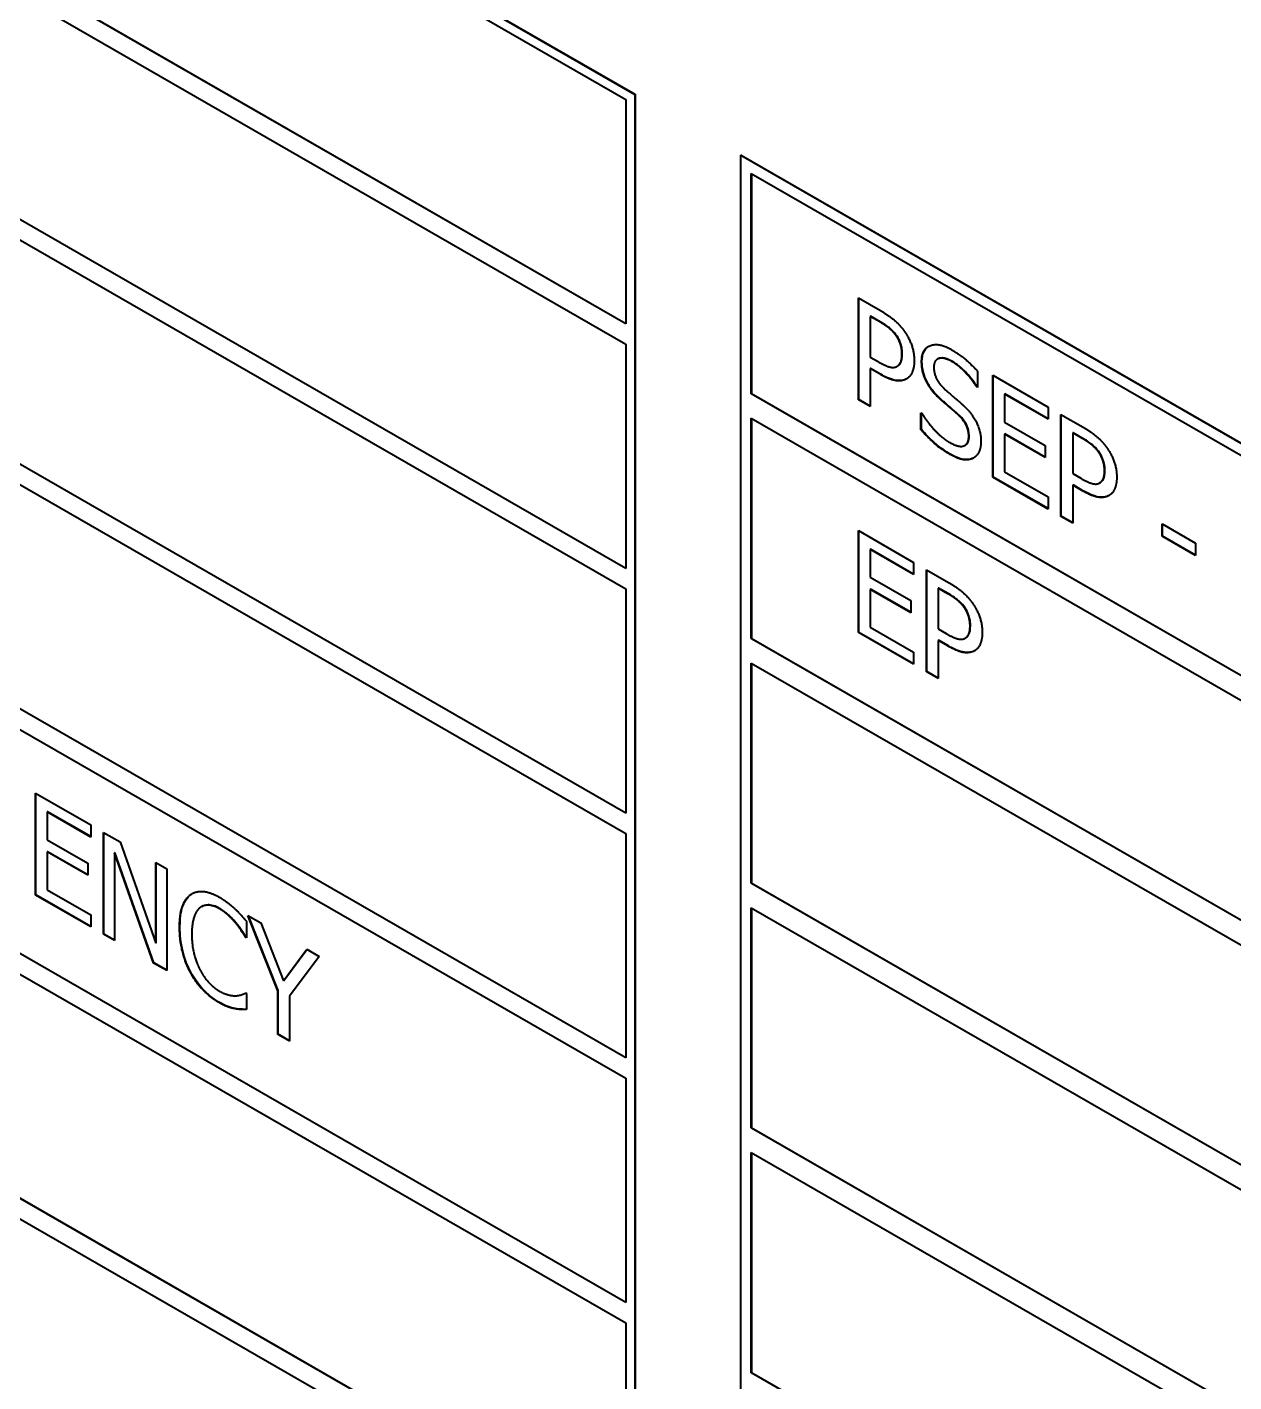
# Model space of a CAD drawing. Header units: millimetres. Extents: x 0 to 4205, y 0 to 2970.
# Drawn here: x 3791.96 to 3804.05, y 2352.49 to 2366.07 of the extents above; entities that cross this region are included whole.
import ezdxf

# ---------------------------------------------------------------- set-up
doc = ezdxf.new("R2010")
doc.units = ezdxf.units.MM
doc.header["$LTSCALE"] = 5
doc.layers.add('가시적인 것(ISO)', color=3, linetype='Continuous', lineweight=40)
doc.layers.add('가시적인 좁은 것(ISO)', color=3, linetype='Continuous', lineweight=35)

msp = doc.modelspace()

# ---------------------------------------------------------------- linework, layer by layer
at = {"layer": '가시적인 것(ISO)'}
for p, q in [((3782.1422, 2374.5575), (3798.0521, 2365.3956)), ((3782.1457, 2374.5595), (3798.0556, 2365.3976)), ((3782.2306, 2374.4044), (3797.9637, 2365.3443)), ((3797.9637, 2363.096), (3782.2306, 2372.1562)), ((3782.2341, 2372.1582), (3797.9637, 2363.1001)), ((3782.2306, 2371.9518), (3797.9637, 2362.8917)), ((3797.9637, 2360.6434), (3782.2306, 2369.7035)), ((3782.2341, 2369.7055), (3797.9637, 2360.6475)), ((3782.2306, 2369.4991), (3797.9637, 2360.439)), ((3797.9637, 2358.1908), (3782.2306, 2367.2509)), ((3782.2341, 2367.2529), (3797.9637, 2358.1948)), ((3782.2306, 2367.0465), (3797.9637, 2357.9864)), ((3797.9637, 2365.3443), (3797.9637, 2363.096)), ((3798.0556, 2365.3976), (3798.0521, 2365.3956)), ((3798.0521, 2365.3956), (3798.0521, 2345.7745)), ((3798.0556, 2365.3976), (3798.0556, 2345.7765)), ((3797.9637, 2355.7381), (3782.2306, 2364.7982)), ((3782.2341, 2364.8003), (3797.9637, 2355.7422)), ((3799.1163, 2364.7868), (3799.1128, 2364.7848)), ((3799.1128, 2364.7848), (3831.6397, 2346.0538)), ((3799.1128, 2345.1637), (3799.1128, 2364.7848)), ((3799.1163, 2364.7868), (3831.6432, 2346.0558)), ((3782.2306, 2364.5938), (3797.9637, 2355.5337)), ((3799.2188, 2362.3937), (3799.2188, 2364.6011)), ((3799.2188, 2364.6011), (3831.5336, 2345.9922)), ((3799.2224, 2364.5991), (3799.2224, 2362.3957)), ((3800.2926, 2363.3555), (3800.5146, 2363.2276)), ((3800.2926, 2362.3335), (3800.2926, 2363.3555)), ((3800.2961, 2362.3356), (3800.2961, 2363.3534)), ((3800.4136, 2363.1723), (3800.41, 2363.1702)), ((3800.41, 2363.1702), (3800.41, 2362.7628)), ((3800.5075, 2363.1141), (3800.41, 2363.1702)), ((3800.511, 2363.1162), (3800.4136, 2363.1723)), ((3797.9637, 2362.8917), (3797.9637, 2360.6434)), ((3800.41, 2362.7628), (3800.4903, 2362.7166)), ((3800.4136, 2362.6489), (3800.41, 2362.6468)), ((3800.5096, 2362.5895), (3800.41, 2362.6468)), ((3800.41, 2362.6468), (3800.41, 2362.2659)), ((3800.5131, 2362.5915), (3800.4136, 2362.6489)), ((3800.6795, 2362.6698), (3800.676, 2362.6678)), ((3800.6822, 2362.6714), (3800.6786, 2362.6694)), ((3801.0873, 2362.7432), (3801.0838, 2362.7411)), ((3801.4859, 2362.6202), (3801.4859, 2362.4579)), ((3801.6399, 2362.5796), (3802.1929, 2362.2612)), ((3801.6399, 2361.5577), (3801.6399, 2362.5796)), ((3801.6434, 2361.5597), (3801.6434, 2362.5776)), ((3799.2224, 2362.3957), (3799.2188, 2362.3937)), ((3831.5336, 2343.7849), (3799.2188, 2362.3937)), ((3799.2224, 2362.3957), (3831.5336, 2343.7889)), ((3801.4808, 2362.4649), (3801.4773, 2362.4629)), ((3801.4859, 2362.4579), (3801.4773, 2362.4629)), ((3801.4859, 2362.462), (3801.4808, 2362.4649)), ((3801.7609, 2362.3931), (3801.7574, 2362.391)), ((3801.7574, 2362.391), (3801.7574, 2362.1111)), ((3802.1929, 2362.1403), (3801.7574, 2362.391)), ((3802.1929, 2362.1443), (3801.7609, 2362.3931)), ((3797.9637, 2353.2855), (3782.2306, 2362.3456)), ((3782.2341, 2362.3476), (3797.9637, 2353.2896)), ((3800.2961, 2362.3356), (3800.2926, 2362.3335)), ((3800.41, 2362.2659), (3800.2926, 2362.3335)), ((3800.41, 2362.27), (3800.2961, 2362.3356)), ((3802.1929, 2362.2612), (3802.1929, 2362.1403)), ((3782.2306, 2362.1412), (3797.9637, 2353.0811)), ((3799.2188, 2359.9411), (3799.2188, 2362.1484)), ((3799.2188, 2362.1484), (3831.5336, 2343.5396)), ((3799.2224, 2362.1464), (3799.2224, 2359.9431)), ((3800.9193, 2362.0339), (3800.9193, 2362.2045)), ((3800.9193, 2362.2045), (3800.9279, 2362.1995)), ((3800.9229, 2362.0359), (3800.9229, 2362.2025)), ((3801.7574, 2362.1111), (3802.1635, 2361.8773)), ((3802.3218, 2362.1869), (3802.5438, 2362.059)), ((3802.3218, 2361.165), (3802.3218, 2362.1869)), ((3802.3253, 2361.167), (3802.3253, 2362.1849)), ((3800.9229, 2362.0359), (3800.9193, 2362.0339)), ((3801.7609, 2361.9923), (3801.7574, 2361.9902)), ((3802.1635, 2361.7563), (3801.7574, 2361.9902)), ((3801.7574, 2361.9902), (3801.7574, 2361.6109)), ((3802.1635, 2361.7604), (3801.7609, 2361.9923)), ((3802.4428, 2362.0037), (3802.4393, 2362.0017)), ((3802.4393, 2362.0017), (3802.4393, 2361.5942)), ((3802.5367, 2361.9456), (3802.4393, 2362.0017)), ((3802.5402, 2361.9476), (3802.4428, 2362.0037)), ((3801.3628, 2361.8792), (3801.3593, 2361.8771)), ((3802.1635, 2361.8773), (3802.1635, 2361.7563)), ((3801.6434, 2361.5597), (3801.6399, 2361.5577)), ((3802.1929, 2361.2392), (3801.6399, 2361.5577)), ((3802.1929, 2361.2433), (3801.6434, 2361.5597)), ((3801.7574, 2361.6109), (3802.1929, 2361.3601)), ((3802.4393, 2361.5942), (3802.5195, 2361.548)), ((3802.4428, 2361.4803), (3802.4393, 2361.4783)), ((3802.5388, 2361.421), (3802.4393, 2361.4783)), ((3802.4393, 2361.4783), (3802.4393, 2361.0973)), ((3802.5423, 2361.423), (3802.4428, 2361.4803)), ((3802.7088, 2361.5013), (3802.7052, 2361.4992)), ((3802.7114, 2361.5029), (3802.7079, 2361.5008)), ((3802.1929, 2361.3601), (3802.1929, 2361.2392)), ((3802.3253, 2361.167), (3802.3218, 2361.165)), ((3802.4393, 2361.0973), (3802.3218, 2361.165)), ((3802.4393, 2361.1014), (3802.3253, 2361.167)), ((3800.2926, 2360.0013), (3800.2926, 2361.0232)), ((3800.2926, 2361.0232), (3800.8455, 2360.7048)), ((3800.2961, 2360.0033), (3800.2961, 2361.0212)), ((3803.336, 2360.966), (3803.336, 2361.0902)), ((3803.336, 2361.0902), (3803.6705, 2360.8976)), ((3803.3396, 2360.968), (3803.3396, 2361.0882)), ((3803.3396, 2360.968), (3803.336, 2360.966)), ((3803.6705, 2360.7734), (3803.336, 2360.966)), ((3803.6705, 2360.7775), (3803.3396, 2360.968)), ((3803.6705, 2360.8976), (3803.6705, 2360.7734)), ((3800.4136, 2360.8367), (3800.41, 2360.8347)), ((3800.8455, 2360.5839), (3800.41, 2360.8347)), ((3800.41, 2360.8347), (3800.41, 2360.5548)), ((3800.8455, 2360.588), (3800.4136, 2360.8367)), ((3800.8455, 2360.7048), (3800.8455, 2360.5839)), ((3800.9745, 2360.6306), (3801.1965, 2360.5027)), ((3800.9745, 2359.6086), (3800.9745, 2360.6306)), ((3800.978, 2359.6107), (3800.978, 2360.6285)), ((3800.41, 2360.5548), (3800.8162, 2360.3209)), ((3797.9637, 2360.439), (3797.9637, 2358.1908)), ((3800.4136, 2360.4359), (3800.41, 2360.4339)), ((3800.8162, 2360.2), (3800.41, 2360.4339)), ((3800.41, 2360.4339), (3800.41, 2360.0546)), ((3800.8162, 2360.2041), (3800.4136, 2360.4359)), ((3800.8162, 2360.3209), (3800.8162, 2360.2)), ((3801.0955, 2360.4473), (3801.0919, 2360.4453)), ((3801.0919, 2360.4453), (3801.0919, 2360.0379)), ((3801.1894, 2360.3892), (3801.0919, 2360.4453)), ((3801.1929, 2360.3913), (3801.0955, 2360.4473)), ((3800.41, 2360.0546), (3800.8455, 2359.8038)), ((3799.2224, 2359.9431), (3799.2188, 2359.9411)), ((3831.5336, 2341.3322), (3799.2188, 2359.9411)), ((3799.2224, 2359.9431), (3831.5336, 2341.3363)), ((3800.2961, 2360.0033), (3800.2926, 2360.0013)), ((3800.8455, 2359.6829), (3800.2926, 2360.0013)), ((3800.8455, 2359.6869), (3800.2961, 2360.0033)), ((3801.0919, 2360.0379), (3801.1722, 2359.9917)), ((3801.0955, 2359.924), (3801.0919, 2359.9219)), ((3801.1915, 2359.8646), (3801.0919, 2359.9219)), ((3801.0919, 2359.9219), (3801.0919, 2359.541)), ((3801.195, 2359.8666), (3801.0955, 2359.924)), ((3801.3614, 2359.9449), (3801.3579, 2359.9429)), ((3801.3641, 2359.9465), (3801.3605, 2359.9445)), ((3797.9637, 2350.8328), (3782.2306, 2359.8929)), ((3782.2341, 2359.895), (3797.9637, 2350.8369)), ((3800.8455, 2359.8038), (3800.8455, 2359.6829)), ((3782.2306, 2359.6886), (3797.9637, 2350.6285)), ((3799.2188, 2357.4884), (3799.2188, 2359.6958)), ((3799.2188, 2359.6958), (3831.5336, 2341.087)), ((3799.2224, 2359.6938), (3799.2224, 2357.4905)), ((3800.978, 2359.6107), (3800.9745, 2359.6086)), ((3801.0919, 2359.541), (3800.9745, 2359.6086)), ((3801.0919, 2359.545), (3800.978, 2359.6107)), ((3792.0484, 2357.3694), (3792.0484, 2358.3913)), ((3792.0484, 2358.3913), (3792.6014, 2358.0729)), ((3792.0519, 2357.3714), (3792.0519, 2358.3892)), ((3792.1694, 2358.2048), (3792.1659, 2358.2027)), ((3792.6014, 2357.9519), (3792.1659, 2358.2027)), ((3792.1659, 2358.2027), (3792.1659, 2357.9228)), ((3792.6014, 2357.956), (3792.1694, 2358.2048)), ((3792.6014, 2358.0729), (3792.6014, 2357.9519)), ((3792.1659, 2357.9228), (3792.572, 2357.6889)), ((3792.7303, 2356.9767), (3792.7303, 2357.9986)), ((3792.7303, 2357.9986), (3792.8972, 2357.9025)), ((3792.7338, 2356.9787), (3792.7338, 2357.9966)), ((3792.8972, 2357.9025), (3793.2532, 2356.8884)), ((3797.9637, 2357.9864), (3797.9637, 2355.7381)), ((3792.1694, 2357.8039), (3792.1659, 2357.8019)), ((3792.572, 2357.568), (3792.1659, 2357.8019)), ((3792.1659, 2357.8019), (3792.1659, 2357.4226)), ((3792.572, 2357.5721), (3792.1694, 2357.8039)), ((3792.8434, 2357.7967), (3792.8399, 2357.7947)), ((3793.231, 2356.6884), (3792.8399, 2357.7947)), ((3792.8399, 2357.7947), (3792.8399, 2356.9136)), ((3793.2345, 2356.6904), (3792.8434, 2357.7967)), ((3792.572, 2357.6889), (3792.572, 2357.568)), ((3793.2532, 2356.8884), (3793.2532, 2357.6975)), ((3793.2532, 2357.6975), (3793.3628, 2357.6344)), ((3793.2567, 2356.8904), (3793.2567, 2357.6955)), ((3793.3628, 2357.6344), (3793.3628, 2356.6125)), ((3799.2224, 2357.4905), (3799.2188, 2357.4884)), ((3831.5336, 2338.8796), (3799.2188, 2357.4884)), ((3799.2224, 2357.4905), (3831.5336, 2338.8837)), ((3792.0519, 2357.3714), (3792.0484, 2357.3694)), ((3792.6014, 2357.0509), (3792.0484, 2357.3694)), ((3792.6014, 2357.055), (3792.0519, 2357.3714)), ((3792.1659, 2357.4226), (3792.6014, 2357.1718)), ((3793.7119, 2357.2537), (3793.7083, 2357.2517)), ((3799.2188, 2355.0358), (3799.2188, 2357.2432)), ((3799.2188, 2357.2432), (3831.5336, 2338.6343)), ((3799.2224, 2357.2411), (3799.2224, 2355.0378)), ((3792.6014, 2357.1718), (3792.6014, 2357.0509)), ((3794.1621, 2357.1062), (3794.1621, 2356.9422)), ((3794.4744, 2356.4104), (3794.1757, 2357.1662)), ((3794.1757, 2357.1662), (3794.3061, 2357.0912)), ((3794.478, 2356.4124), (3794.1813, 2357.163)), ((3794.3061, 2357.0912), (3794.5339, 2356.5103)), ((3792.7338, 2356.9787), (3792.7303, 2356.9767)), ((3792.8399, 2356.9136), (3792.7303, 2356.9767)), ((3792.8399, 2356.9176), (3792.7338, 2356.9787)), ((3794.1563, 2356.9496), (3794.1528, 2356.9476)), ((3794.1621, 2356.9422), (3794.1528, 2356.9476)), ((3794.1621, 2356.9463), (3794.1563, 2356.9496)), ((3793.2567, 2356.8904), (3793.2532, 2356.8884)), ((3794.5339, 2356.5103), (3794.7659, 2356.8264)), ((3794.5374, 2356.5123), (3794.7674, 2356.8255)), ((3794.7659, 2356.8264), (3794.8906, 2356.7546)), ((3793.2345, 2356.6904), (3793.231, 2356.6884)), ((3793.3628, 2356.6125), (3793.231, 2356.6884)), ((3793.3628, 2356.6165), (3793.2345, 2356.6904)), ((3794.8906, 2356.7546), (3794.5919, 2356.3568)), ((3794.5374, 2356.5123), (3794.5339, 2356.5103)), ((3794.1535, 2356.389), (3794.1532, 2356.3888)), ((3794.1535, 2356.389), (3794.1621, 2356.384)), ((3794.1621, 2356.384), (3794.1621, 2356.2217)), ((3794.478, 2356.4124), (3794.4744, 2356.4104)), ((3794.4744, 2355.9723), (3794.4744, 2356.4104)), ((3794.478, 2355.9743), (3794.478, 2356.4124)), ((3794.5919, 2356.3568), (3794.5919, 2355.9046)), ((3794.0482, 2356.2334), (3794.0447, 2356.2314)), ((3794.478, 2355.9743), (3794.4744, 2355.9723)), ((3794.5919, 2355.9046), (3794.4744, 2355.9723)), ((3794.5919, 2355.9087), (3794.478, 2355.9743)), ((3797.9637, 2355.5337), (3797.9637, 2353.2855)), ((3799.2224, 2355.0378), (3799.2188, 2355.0358)), ((3831.5336, 2336.4269), (3799.2188, 2355.0358)), ((3799.2224, 2355.0378), (3831.5336, 2336.431)), ((3799.2188, 2352.5831), (3799.2188, 2354.7905)), ((3799.2188, 2354.7905), (3831.5336, 2336.1817)), ((3799.2224, 2354.7885), (3799.2224, 2352.5852)), ((3797.9637, 2353.0811), (3797.9637, 2350.8328)), ((3799.2224, 2352.5852), (3799.2188, 2352.5831)), ((3831.5336, 2333.9743), (3799.2188, 2352.5831)), ((3799.2224, 2352.5852), (3831.5336, 2333.9784))]:
    msp.add_line(p, q, dxfattribs=at)
for points, degree in [([(3800.5146, 2363.2276), (3800.5934, 2363.1822), (3800.7037, 2363.0889), (3800.746, 2363.0306)], 2), ([(3800.665, 2362.9845), (3800.6371, 2363.0221), (3800.5626, 2363.0824), (3800.5075, 2363.1141)], 2), ([(3800.746, 2363.0306), (3800.7954, 2362.9632), (3800.8513, 2362.811), (3800.8513, 2362.7257)], 2), ([(3800.7288, 2362.7921), (3800.7288, 2362.8451), (3800.6973, 2362.941), (3800.665, 2362.9845)], 2), ([(3800.6786, 2362.6694), (3800.7051, 2362.6848), (3800.7288, 2362.7432), (3800.7288, 2362.7921)], 2), ([(3800.9258, 2362.7167), (3800.9258, 2362.8409), (3801.0934, 2362.9125), (3801.223, 2362.8379)], 2), ([(3801.223, 2362.8379), (3801.2975, 2362.795), (3801.4293, 2362.6851), (3801.4859, 2362.6202)], 2), ([(3800.4903, 2362.7166), (3800.5619, 2362.6753), (3800.65, 2362.6511), (3800.6786, 2362.6694)], 2), ([(3800.6795, 2362.6698), (3800.6804, 2362.6703), (3800.6813, 2362.6709), (3800.6822, 2362.6714)], 3), ([(3800.8513, 2362.7257), (3800.8513, 2362.6594), (3800.8104, 2362.5637), (3800.7739, 2362.5433)], 2), ([(3800.9831, 2362.499), (3800.9558, 2362.5487), (3800.9258, 2362.6571), (3800.9258, 2362.7167)], 2), ([(3801.2309, 2362.7157), (3801.1492, 2362.7628), (3801.0482, 2362.7323), (3801.0482, 2362.6603)], 2), ([(3801.0482, 2362.6603), (3801.0482, 2362.5957), (3801.1077, 2362.4844), (3801.1636, 2362.4348)], 2), ([(3801.4773, 2362.4629), (3801.435, 2362.5319), (3801.3032, 2362.6741), (3801.2309, 2362.7157)], 2), ([(3800.7739, 2362.5433), (3800.7281, 2362.5175), (3800.6042, 2362.535), (3800.5096, 2362.5895)], 2), ([(3801.1292, 2362.3246), (3801.0833, 2362.3651), (3801.011, 2362.449), (3800.9831, 2362.499)], 2), ([(3801.1636, 2362.4348), (3801.2008, 2362.4018), (3801.309, 2362.3097), (3801.3448, 2362.2767)], 2), ([(3801.2889, 2362.1863), (3801.2481, 2362.223), (3801.18, 2362.2804), (3801.1292, 2362.3246)], 2), ([(3801.3448, 2362.2767), (3801.4358, 2362.192), (3801.5203, 2362.0133), (3801.5203, 2361.9181)], 2), ([(3800.9279, 2362.1995), (3800.9859, 2362.1032), (3801.1328, 2361.9491), (3801.2008, 2361.9099)], 2), ([(3801.3978, 2361.9671), (3801.3978, 2362.0283), (3801.3455, 2362.1346), (3801.2889, 2362.1863)], 2), ([(3801.2094, 2361.7873), (3801.1134, 2361.8426), (3800.9788, 2361.9665), (3800.9193, 2362.0339)], 2), ([(3801.2008, 2361.9099), (3801.2982, 2361.8538), (3801.3978, 2361.89), (3801.3978, 2361.9671)], 2), ([(3802.6942, 2361.8159), (3802.6663, 2361.8535), (3802.5918, 2361.9138), (3802.5367, 2361.9456)], 2), ([(3802.5438, 2362.059), (3802.6226, 2362.0137), (3802.7329, 2361.9203), (3802.7752, 2361.8621)], 2), ([(3801.5203, 2361.9181), (3801.5203, 2361.8576), (3801.478, 2361.766), (3801.44, 2361.7473)], 2), ([(3802.758, 2361.6235), (3802.758, 2361.6765), (3802.7265, 2361.7725), (3802.6942, 2361.8159)], 2), ([(3802.7752, 2361.8621), (3802.8246, 2361.7947), (3802.8805, 2361.6424), (3802.8805, 2361.5571)], 2), ([(3801.44, 2361.7473), (3801.3978, 2361.7269), (3801.2903, 2361.7407), (3801.2094, 2361.7873)], 2), ([(3801.4482, 2361.7517), (3801.4467, 2361.7509), (3801.4451, 2361.7501), (3801.4436, 2361.7493)], 3), ([(3802.5195, 2361.548), (3802.5911, 2361.5068), (3802.6792, 2361.4825), (3802.7079, 2361.5008)], 2), ([(3802.7079, 2361.5008), (3802.7344, 2361.5162), (3802.758, 2361.5746), (3802.758, 2361.6235)], 2), ([(3802.8805, 2361.5571), (3802.8805, 2361.4909), (3802.8396, 2361.3951), (3802.8031, 2361.3747)], 2), ([(3802.8031, 2361.3747), (3802.7573, 2361.349), (3802.6334, 2361.3665), (3802.5388, 2361.421)], 2), ([(3802.7088, 2361.5013), (3802.7096, 2361.5018), (3802.7105, 2361.5023), (3802.7114, 2361.5029)], 3), ([(3801.1965, 2360.5027), (3801.2753, 2360.4573), (3801.3856, 2360.364), (3801.4279, 2360.3057)], 2), ([(3801.3469, 2360.2595), (3801.319, 2360.2972), (3801.2445, 2360.3575), (3801.1894, 2360.3892)], 2), ([(3801.4107, 2360.0671), (3801.4107, 2360.1201), (3801.3792, 2360.2161), (3801.3469, 2360.2595)], 2), ([(3801.4279, 2360.3057), (3801.4773, 2360.2383), (3801.5332, 2360.0861), (3801.5332, 2360.0008)], 2), ([(3801.3605, 2359.9445), (3801.387, 2359.9598), (3801.4107, 2360.0183), (3801.4107, 2360.0671)], 2), ([(3801.1722, 2359.9917), (3801.2438, 2359.9504), (3801.3319, 2359.9262), (3801.3605, 2359.9445)], 2), ([(3801.3614, 2359.9449), (3801.3623, 2359.9454), (3801.3632, 2359.9459), (3801.3641, 2359.9465)], 3), ([(3801.5332, 2360.0008), (3801.5332, 2359.9345), (3801.4923, 2359.8388), (3801.4558, 2359.8184)], 2), ([(3801.4558, 2359.8184), (3801.41, 2359.7926), (3801.286, 2359.8101), (3801.1915, 2359.8646)], 2), ([(3793.4917, 2357.0484), (3793.4917, 2357.1767), (3793.5483, 2357.3346), (3793.602, 2357.3741)], 2), ([(3793.602, 2357.3741), (3793.655, 2357.4123), (3793.7997, 2357.401), (3793.8892, 2357.3494)], 2), ([(3793.6055, 2357.3761), (3793.6099, 2357.3792), (3793.6144, 2357.3822), (3793.619, 2357.3849)], 3), ([(3793.8892, 2357.3494), (3793.9336, 2357.3239), (3794.0117, 2357.264), (3794.0447, 2357.2334)], 2), ([(3793.693, 2357.2413), (3793.6557, 2357.2106), (3793.6142, 2357.0764), (3793.6142, 2356.9778)], 2), ([(3793.8885, 2357.2339), (3793.8319, 2357.2665), (3793.7309, 2357.2708), (3793.693, 2357.2413)], 2), ([(3794.0532, 2357.0902), (3794.0196, 2357.1311), (3793.9401, 2357.2042), (3793.8885, 2357.2339)], 2), ([(3794.0447, 2357.2334), (3794.0733, 2357.2062), (3794.1328, 2357.1413), (3794.1621, 2357.1062)], 2), ([(3794.1528, 2356.9476), (3794.1371, 2356.9732), (3794.0883, 2357.0476), (3794.0532, 2357.0902)], 2), ([(3793.6027, 2356.5902), (3793.5497, 2356.687), (3793.4917, 2356.9192), (3793.4917, 2357.0484)], 2), ([(3793.6142, 2356.9778), (3793.6142, 2356.8726), (3793.6579, 2356.6959), (3793.6958, 2356.6219)], 2), ([(3793.8871, 2356.2923), (3793.8011, 2356.3418), (3793.6557, 2356.4926), (3793.6027, 2356.5902)], 2), ([(3793.6958, 2356.6219), (3793.7331, 2356.5499), (3793.8326, 2356.4413), (3793.8885, 2356.4091)], 2), ([(3793.8885, 2356.4091), (3793.9394, 2356.3798), (3794.026, 2356.3589), (3794.0597, 2356.361)], 2), ([(3794.0597, 2356.361), (3794.0919, 2356.364), (3794.1399, 2356.3811), (3794.1535, 2356.389)], 2), ([(3794.0447, 2356.2314), (3794.006, 2356.2387), (3793.9401, 2356.2618), (3793.8871, 2356.2923)], 2), ([(3794.1621, 2356.2217), (3794.1328, 2356.2229), (3794.0812, 2356.2236), (3794.0447, 2356.2314)], 2)]:
    msp.add_open_spline(points, degree=degree, dxfattribs=at)
for points, knots in [([(3800.6686, 2362.9865), (3800.6488, 2363.0131), (3800.6267, 2363.0354), (3800.5872, 2363.0673), (3800.5595, 2363.0882), (3800.511, 2363.1162)], [-0.10036624, -0.10036624, -0.10036624, -0.10036624, -0.04113079, -0.04113079, 0, 0, 0, 0]), ([(3800.7323, 2362.7941), (3800.7323, 2362.8148), (3800.7305, 2362.8368), (3800.7207, 2362.8857), (3800.713, 2362.9064), (3800.6967, 2362.9442), (3800.6838, 2362.966), (3800.6686, 2362.9865)], [-0.033196808, -0.033196808, -0.033196808, -0.033196808, -0.024991788, -0.024991788, -0.015486469, -0.015486469, 0, 0, 0, 0]), ([(3800.6822, 2362.6714), (3800.6907, 2362.6763), (3800.6984, 2362.6825), (3800.7113, 2362.6975), (3800.7165, 2362.7061), (3800.7261, 2362.7299), (3800.7323, 2362.7529), (3800.7323, 2362.7941)], [-0.074639225, -0.074639225, -0.074639225, -0.074639225, -0.051782577, -0.051782577, -0.030210975, -0.030210975, 0, 0, 0, 0]), ([(3800.9293, 2362.7188), (3800.9293, 2362.7549), (3800.9346, 2362.787), (3800.9583, 2362.8392), (3800.9755, 2362.8578), (3800.9968, 2362.8705)], [-0.163158573, -0.163158573, -0.163158573, -0.163158573, -0.120749933, -0.120749933, -0.079581522, -0.079581522, -0.079581522, -0.079581522]), ([(3800.9866, 2362.5011), (3800.9621, 2362.5458), (3800.9504, 2362.5832), (3800.9333, 2362.6446), (3800.9293, 2362.6831), (3800.9293, 2362.7188)], [-0.040510484, -0.040510484, -0.040510484, -0.040510484, -0.026167112, -0.026167112, 0, 0, 0, 0]), ([(3801.2344, 2362.7178), (3801.2156, 2362.7286), (3801.1966, 2362.7378), (3801.1615, 2362.7498), (3801.1455, 2362.7531), (3801.1123, 2362.7535), (3801.0979, 2362.7493), (3801.0873, 2362.7432)], [-0.062581835, -0.062581835, -0.062581835, -0.062581835, -0.050809982, -0.050809982, -0.040285786, -0.040285786, -0.027771328, -0.027771328, -0.027771328, -0.027771328]), ([(3801.4808, 2362.4649), (3801.442, 2362.5283), (3801.3958, 2362.5806), (3801.3253, 2362.6552), (3801.2808, 2362.6911), (3801.2344, 2362.7178)], [-0.064784891, -0.064784891, -0.064784891, -0.064784891, -0.039316189, -0.039316189, 0, 0, 0, 0]), ([(3800.7769, 2362.545), (3800.7618, 2362.5366), (3800.7454, 2362.531), (3800.7029, 2362.5243), (3800.6815, 2362.5266), (3800.6235, 2362.5348), (3800.5684, 2362.5597), (3800.5131, 2362.5915)], [-0.067627837, -0.067627837, -0.067627837, -0.067627837, -0.05894094, -0.05894094, -0.046924875, -0.046924875, 0, 0, 0, 0]), ([(3801.1327, 2362.3267), (3801.0892, 2362.3651), (3801.0629, 2362.395), (3801.0266, 2362.4371), (3801.0052, 2362.4677), (3800.9866, 2362.5011)], [-0.034501798, -0.034501798, -0.034501798, -0.034501798, -0.022925279, -0.022925279, 0, 0, 0, 0]), ([(3801.2924, 2362.1883), (3801.2676, 2362.2106), (3801.2427, 2362.2326), (3801.1906, 2362.2765), (3801.1594, 2362.3035), (3801.1327, 2362.3267)], [-0.045096747, -0.045096747, -0.045096747, -0.045096747, -0.023365634, -0.023365634, 0, 0, 0, 0]), ([(3801.4013, 2361.9691), (3801.4013, 2361.9848), (3801.4, 2362.0013), (3801.394, 2362.0337), (3801.3896, 2362.0493), (3801.3763, 2362.083), (3801.3666, 2362.1012), (3801.3355, 2362.1459), (3801.3139, 2362.1687), (3801.2924, 2362.1883)], [-0.058372552, -0.058372552, -0.058372552, -0.058372552, -0.044918591, -0.044918591, -0.032863766, -0.032863766, -0.018945176, -0.018945176, 0, 0, 0, 0]), ([(3801.2129, 2361.7894), (3801.1192, 2361.8434), (3801.0688, 2361.889), (3801.0062, 2361.9466), (3800.9637, 2361.9896), (3800.9229, 2362.0359)], [-0.055431607, -0.055431607, -0.055431607, -0.055431607, -0.038489951, -0.038489951, 0, 0, 0, 0]), ([(3801.3628, 2361.8792), (3801.3632, 2361.8794), (3801.3636, 2361.8797), (3801.3757, 2361.8869), (3801.3848, 2361.8973), (3801.3983, 2361.9275), (3801.4013, 2361.9472), (3801.4013, 2361.9691)], [-0.030627459, -0.030627459, -0.030627459, -0.030627459, -0.030130149, -0.030130149, -0.016062996, -0.016062996, 0, 0, 0, 0]), ([(3802.6978, 2361.8179), (3802.678, 2361.8446), (3802.6559, 2361.8669), (3802.6164, 2361.8988), (3802.5887, 2361.9197), (3802.5402, 2361.9476)], [-0.10036624, -0.10036624, -0.10036624, -0.10036624, -0.04113079, -0.04113079, 0, 0, 0, 0]), ([(3802.7615, 2361.6255), (3802.7615, 2361.6463), (3802.7597, 2361.6682), (3802.7499, 2361.7172), (3802.7422, 2361.7379), (3802.7259, 2361.7756), (3802.713, 2361.7975), (3802.6978, 2361.8179)], [-0.033196808, -0.033196808, -0.033196808, -0.033196808, -0.024991788, -0.024991788, -0.015486469, -0.015486469, 0, 0, 0, 0]), ([(3801.4436, 2361.7493), (3801.4035, 2361.73), (3801.3656, 2361.7335), (3801.3078, 2361.741), (3801.2606, 2361.7619), (3801.2129, 2361.7894)], [-0.058678983, -0.058678983, -0.058678983, -0.058678983, -0.040435062, -0.040435062, 0, 0, 0, 0]), ([(3802.7114, 2361.5029), (3802.7199, 2361.5078), (3802.7276, 2361.514), (3802.7405, 2361.529), (3802.7457, 2361.5375), (3802.7553, 2361.5614), (3802.7615, 2361.5844), (3802.7615, 2361.6255)], [-0.074639225, -0.074639225, -0.074639225, -0.074639225, -0.051782577, -0.051782577, -0.030210975, -0.030210975, 0, 0, 0, 0]), ([(3802.8061, 2361.3765), (3802.7911, 2361.3681), (3802.7746, 2361.3625), (3802.7321, 2361.3558), (3802.7107, 2361.3581), (3802.6527, 2361.3663), (3802.5977, 2361.3911), (3802.5423, 2361.423)], [-0.067627837, -0.067627837, -0.067627837, -0.067627837, -0.05894094, -0.05894094, -0.046924875, -0.046924875, 0, 0, 0, 0]), ([(3801.3505, 2360.2616), (3801.3307, 2360.2882), (3801.3086, 2360.3105), (3801.2691, 2360.3424), (3801.2414, 2360.3633), (3801.1929, 2360.3913)], [-0.10036624, -0.10036624, -0.10036624, -0.10036624, -0.04113079, -0.04113079, 0, 0, 0, 0]), ([(3801.4142, 2360.0692), (3801.4142, 2360.0899), (3801.4124, 2360.1119), (3801.4026, 2360.1608), (3801.3949, 2360.1815), (3801.3786, 2360.2193), (3801.3657, 2360.2411), (3801.3505, 2360.2616)], [-0.033196808, -0.033196808, -0.033196808, -0.033196808, -0.024991788, -0.024991788, -0.015486469, -0.015486469, 0, 0, 0, 0]), ([(3801.3641, 2359.9465), (3801.3726, 2359.9514), (3801.3803, 2359.9576), (3801.3932, 2359.9726), (3801.3984, 2359.9812), (3801.408, 2360.005), (3801.4142, 2360.028), (3801.4142, 2360.0692)], [-0.074639225, -0.074639225, -0.074639225, -0.074639225, -0.051782577, -0.051782577, -0.030210975, -0.030210975, 0, 0, 0, 0]), ([(3801.4588, 2359.8201), (3801.4437, 2359.8117), (3801.4273, 2359.8061), (3801.3848, 2359.7994), (3801.3634, 2359.8017), (3801.3054, 2359.8099), (3801.2503, 2359.8348), (3801.195, 2359.8666)], [-0.067627837, -0.067627837, -0.067627837, -0.067627837, -0.05894094, -0.05894094, -0.046924875, -0.046924875, 0, 0, 0, 0]), ([(3793.4952, 2357.0504), (3793.4952, 2357.1684), (3793.5131, 2357.2309), (3793.5445, 2357.3127), (3793.5704, 2357.3503), (3793.6055, 2357.3761)], [-0.077949546, -0.077949546, -0.077949546, -0.077949546, -0.045004357, -0.045004357, 0, 0, 0, 0]), ([(3793.892, 2357.2359), (3793.872, 2357.2475), (3793.8521, 2357.2564), (3793.8102, 2357.2691), (3793.7915, 2357.271), (3793.7525, 2357.2706), (3793.7309, 2357.2647), (3793.7119, 2357.2537)], [-0.055754061, -0.055754061, -0.055754061, -0.055754061, -0.043541674, -0.043541674, -0.029538231, -0.029538231, -0.006443211, -0.006443211, -0.006443211, -0.006443211]), ([(3794.0568, 2357.0922), (3794.0252, 2357.1306), (3793.9975, 2357.1567), (3793.9541, 2357.1966), (3793.9226, 2357.2184), (3793.892, 2357.2359)], [-0.038443548, -0.038443548, -0.038443548, -0.038443548, -0.02591263, -0.02591263, 0, 0, 0, 0]), ([(3794.1563, 2356.9496), (3794.1433, 2356.9708), (3794.1298, 2356.9917), (3794.0981, 2357.0401), (3794.0773, 2357.0673), (3794.0568, 2357.0922)], [-0.034806296, -0.034806296, -0.034806296, -0.034806296, -0.019881797, -0.019881797, 0, 0, 0, 0]), ([(3793.6062, 2356.5923), (3793.5881, 2356.6254), (3793.5725, 2356.6594), (3793.5423, 2356.7379), (3793.5312, 2356.7773), (3793.5029, 2356.8903), (3793.4952, 2356.9735), (3793.4952, 2357.0504)], [-0.089367682, -0.089367682, -0.089367682, -0.089367682, -0.074910488, -0.074910488, -0.056459149, -0.056459149, 0, 0, 0, 0]), ([(3793.8906, 2356.2943), (3793.8595, 2356.3122), (3793.8286, 2356.3333), (3793.7693, 2356.3817), (3793.7408, 2356.4087), (3793.6729, 2356.4842), (3793.637, 2356.5357), (3793.6062, 2356.5923)], [-0.089705364, -0.089705364, -0.089705364, -0.089705364, -0.063541558, -0.063541558, -0.038670028, -0.038670028, 0, 0, 0, 0]), ([(3794.0482, 2356.2334), (3794.0247, 2356.2379), (3794.0008, 2356.2438), (3793.9513, 2356.2611), (3793.9204, 2356.2772), (3793.8906, 2356.2943)], [-0.049518845, -0.049518845, -0.049518845, -0.049518845, -0.025242968, -0.025242968, 0, 0, 0, 0]), ([(3794.1621, 2356.2239), (3794.1448, 2356.2245), (3794.1276, 2356.225), (3794.0909, 2356.2255), (3794.0689, 2356.229), (3794.0482, 2356.2334)], [-0.034548104, -0.034548104, -0.034548104, -0.034548104, -0.018421588, -0.018421588, 0, 0, 0, 0])]:
    msp.add_open_spline(points, degree=3, knots=knots, dxfattribs=at)
at = {"layer": '가시적인 좁은 것(ISO)'}
for p, q in [((3800.511, 2363.1162), (3800.5075, 2363.1141)), ((3800.6686, 2362.9865), (3800.665, 2362.9845)), ((3800.7323, 2362.7941), (3800.7288, 2362.7921)), ((3800.9293, 2362.7188), (3800.9258, 2362.7167)), ((3801.2344, 2362.7178), (3801.2309, 2362.7157)), ((3800.5131, 2362.5915), (3800.5096, 2362.5895)), ((3800.7765, 2362.5448), (3800.7739, 2362.5433)), ((3800.9866, 2362.5011), (3800.9831, 2362.499)), ((3801.1327, 2362.3267), (3801.1292, 2362.3246)), ((3801.2924, 2362.1883), (3801.2889, 2362.1863)), ((3801.4013, 2361.9691), (3801.3978, 2361.9671)), ((3802.5402, 2361.9476), (3802.5367, 2361.9456)), ((3802.6978, 2361.8179), (3802.6942, 2361.8159)), ((3801.2129, 2361.7894), (3801.2094, 2361.7873)), ((3801.4436, 2361.7493), (3801.44, 2361.7473)), ((3802.7615, 2361.6255), (3802.758, 2361.6235)), ((3802.5423, 2361.423), (3802.5388, 2361.421)), ((3802.8057, 2361.3763), (3802.8031, 2361.3747)), ((3801.1929, 2360.3913), (3801.1894, 2360.3892)), ((3801.3505, 2360.2616), (3801.3469, 2360.2595)), ((3801.4142, 2360.0692), (3801.4107, 2360.0671)), ((3801.195, 2359.8666), (3801.1915, 2359.8646)), ((3801.4584, 2359.8199), (3801.4558, 2359.8184)), ((3793.6055, 2357.3761), (3793.602, 2357.3741)), ((3793.892, 2357.2359), (3793.8885, 2357.2339)), ((3794.0568, 2357.0922), (3794.0532, 2357.0902)), ((3793.4952, 2357.0504), (3793.4917, 2357.0484)), ((3793.6062, 2356.5923), (3793.6027, 2356.5902)), ((3793.8906, 2356.2943), (3793.8871, 2356.2923))]:
    msp.add_line(p, q, dxfattribs=at)

doc.saveas('drawing.dxf')
